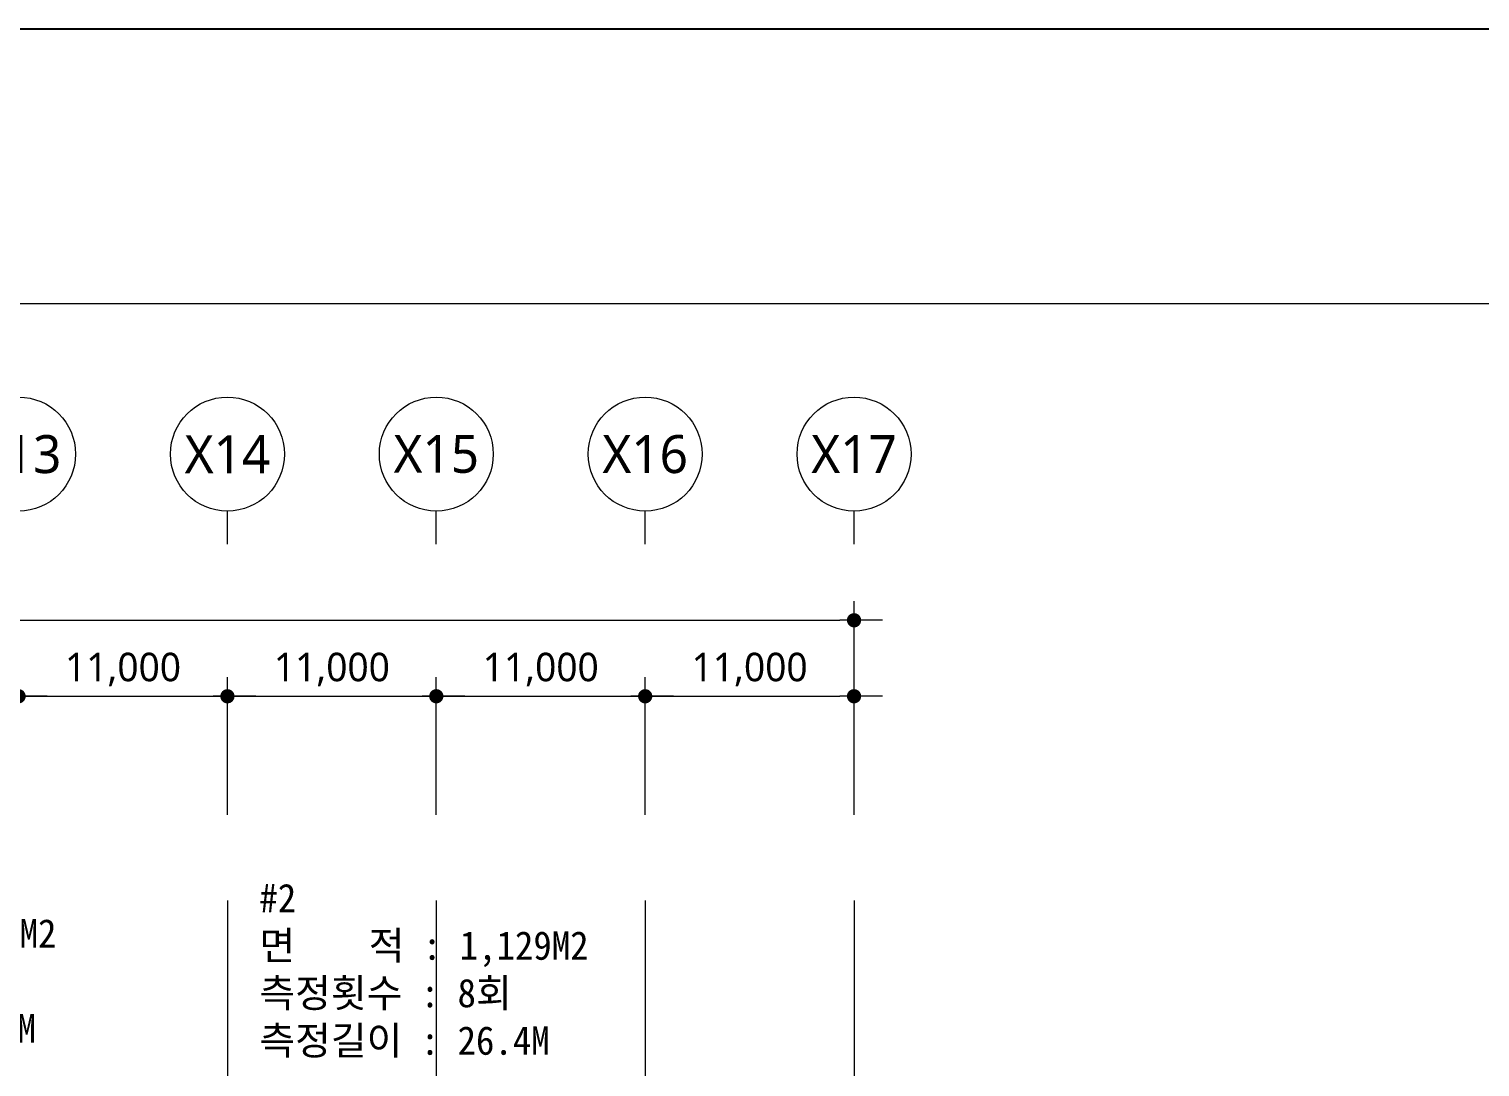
# Model space of a CAD drawing. Header units: millimetres. Extents: x 4003075 to 5615882, y 1445368 to 2591247.
# Drawn here: x 5455125 to 5531540, y 2536600 to 2591247 of the extents above; entities that cross this region are included whole.
import ezdxf
from ezdxf.enums import TextEntityAlignment as Align

# ---------------------------------------------------------------- set-up
doc = ezdxf.new("R2010")
doc.units = ezdxf.units.MM
doc.layers.add('!!출력', color=9, linetype='Continuous', plot=False)
doc.layers.add('A_Text', color=3, linetype='Continuous')
doc.layers.add('XR-평면도$0$A-CNTL', color=9, linetype='Continuous', lineweight=15)
doc.layers.add('XR-평면도$0$A-XXXX-NPLT', color=9, linetype='Continuous', lineweight=15, plot=False)
doc.styles.add('XR-평면도$0$맑은고딕', font='malgun.ttf')
doc.styles.add('돋움', font='')
doc.styles.get('돋움').set_extended_font_data('DotumChe')

# ---------------------------------------------------------------- blocks, each defined once
blk = doc.blocks.new('XR-평면도$0$중심선(210216)')
at = {"layer": 'XR-평면도$0$A-CNTL', "ltscale": 300}
for points in [[(143000, 206000), (143000, -10000)], [(154000, 206000), (154000, -10000)], [(165000, 206000), (165000, -10000)], [(176000, 206000), (176000, -10000)]]:
    blk.add_lwpolyline(points, dxfattribs=at)
blk = doc.blocks.new('XR-평면도$0$_CIDOT')
at = {"color": 0, "linetype": 'ByBlock'}
blk.add_line((2, 0), (-1, 0), dxfattribs=at)
at = {"color": 0, "linetype": 'ByBlock', "const_width": 0.5}
blk.add_lwpolyline([(-0.25, 0, 1), (0.25, 0, 1)], format="xyb", close=True, dxfattribs=at)

msp = doc.modelspace()

# ---------------------------------------------------------------- linework, layer by layer
at = {"layer": '!!출력'}
msp.add_lwpolyline([(5195882, 2294247), (5615882, 2294247), (5615882, 2591247), (5195882, 2591247)], close=True, dxfattribs=at)
at = {"layer": 'XR-평면도$0$A-XXXX-NPLT'}
for p, q in [((5465575, 2564117.6), (5465575, 2565867.6)), ((5476575, 2564117.6), (5476575, 2565867.6)), ((5487575, 2564117.6), (5487575, 2565867.6)), ((5498575, 2564117.6), (5498575, 2565867.6)), ((5498575, 2549867.6), (5498575, 2561117.6)), ((5323325, 2560117.6), (5497825, 2560117.6)), ((5465575, 2549867.6), (5465575, 2557117.6)), ((5465575, 2549867.6), (5465575, 2557117.6)), ((5476575, 2549867.6), (5476575, 2557117.6)), ((5476575, 2549867.6), (5476575, 2557117.6)), ((5487575, 2549867.6), (5487575, 2557117.6)), ((5487575, 2549867.6), (5487575, 2557117.6)), ((5498575, 2549867.6), (5498575, 2557117.6)), ((5455325, 2556117.6), (5464825, 2556117.6)), ((5466325, 2556117.6), (5475825, 2556117.6)), ((5477325, 2556117.6), (5486825, 2556117.6)), ((5488325, 2556117.6), (5497825, 2556117.6))]:
    msp.add_line(p, q, dxfattribs=at)
for points in [[(5195882, 2591247), (5615882, 2591247), (5615882, 2294247), (5195882, 2294247)], [(5195882, 2591247), (5615882, 2591247), (5615882, 2294247), (5195882, 2294247)], [(5195882, 2591247), (5615882, 2591247), (5615882, 2294247), (5195882, 2294247)], [(5569707, 2308697), (5210332, 2308697), (5210332, 2576797), (5569707, 2576797)], [(5569707, 2308697), (5210332, 2308697), (5210332, 2576797), (5569707, 2576797)], [(5569707, 2308697), (5210332, 2308697), (5210332, 2576797), (5569707, 2576797)]]:
    msp.add_lwpolyline(points, close=True, dxfattribs=at)
at = {"layer": 'XR-평면도$0$A-XXXX-NPLT', "ltscale": 0.2}
for centre in [(5454575, 2568867.6), (5465575, 2568867.6), (5476575, 2568867.6), (5487575, 2568867.6), (5498575, 2568867.6)]:
    msp.add_circle(centre, 3000, dxfattribs=at)

# ---------------------------------------------------------------- block references
at = {"layer": 'XR-평면도$0$A-CNTL'}
msp.add_blockref('XR-평면도$0$중심선(210216)', (5322575, 2339367.6), dxfattribs=at)
at = {"layer": 'XR-평면도$0$A-XXXX-NPLT', "xscale": 750, "yscale": 750, "zscale": 750}
for p in [(5498575, 2560117.6), (5454575, 2556117.6), (5465575, 2556117.6), (5476575, 2556117.6), (5487575, 2556117.6), (5498575, 2556117.6)]:
    msp.add_blockref('XR-평면도$0$_CIDOT', p, dxfattribs=at)
at = {"layer": 'XR-평면도$0$A-XXXX-NPLT', "xscale": 750, "yscale": 750, "zscale": 750, "rotation": 180}
for p in [(5454575, 2556117.6), (5465575, 2556117.6), (5476575, 2556117.6), (5487575, 2556117.6)]:
    msp.add_blockref('XR-평면도$0$_CIDOT', p, dxfattribs=at)

# ---------------------------------------------------------------- texts
at = {"layer": 'A_Text', "color": 3, "char_height": 1500, "attachment_point": 1, "style": '돋움'}
for s, insert in [('#7\\P면    적 : 363M2\\P측정횟수 : 6회\\P측정길이 : 9.6M', (5441172.3, 2546884.3)), ('#2\\P면    적 : 1,129M2\\P측정횟수 : 8회\\P측정길이 : 26.4M', (5467257.5, 2546245.5))]:
    msp.add_mtext_dynamic_manual_height_columns(s, width=21611.503, gutter_width=7500, heights=[10868.5], dxfattribs=dict(at, insert=insert))
at = {"layer": 'XR-평면도$0$A-XXXX-NPLT', "ltscale": 0.2, "style": 'XR-평면도$0$맑은고딕'}
for s, p in [('X13', (5454575, 2568867.6)), ('X14', (5465575, 2568867.6)), ('X15', (5476575, 2568867.6)), ('X16', (5487575, 2568867.6)), ('X17', (5498575, 2568867.6))]:
    msp.add_text(s, height=2000, dxfattribs=at).set_placement(p, align=Align.MIDDLE)
at = {"layer": 'XR-평면도$0$A-XXXX-NPLT', "color": 0, "char_height": 1500, "attachment_point": 5, "style": 'XR-평면도$0$맑은고딕'}
for insert in [(5460075, 2557522.5), (5471075, 2557522.5), (5482075, 2557522.5), (5493075, 2557522.5)]:
    msp.add_mtext('\\A1;11,000', dxfattribs=dict(at, insert=insert))

doc.saveas('drawing.dxf')
